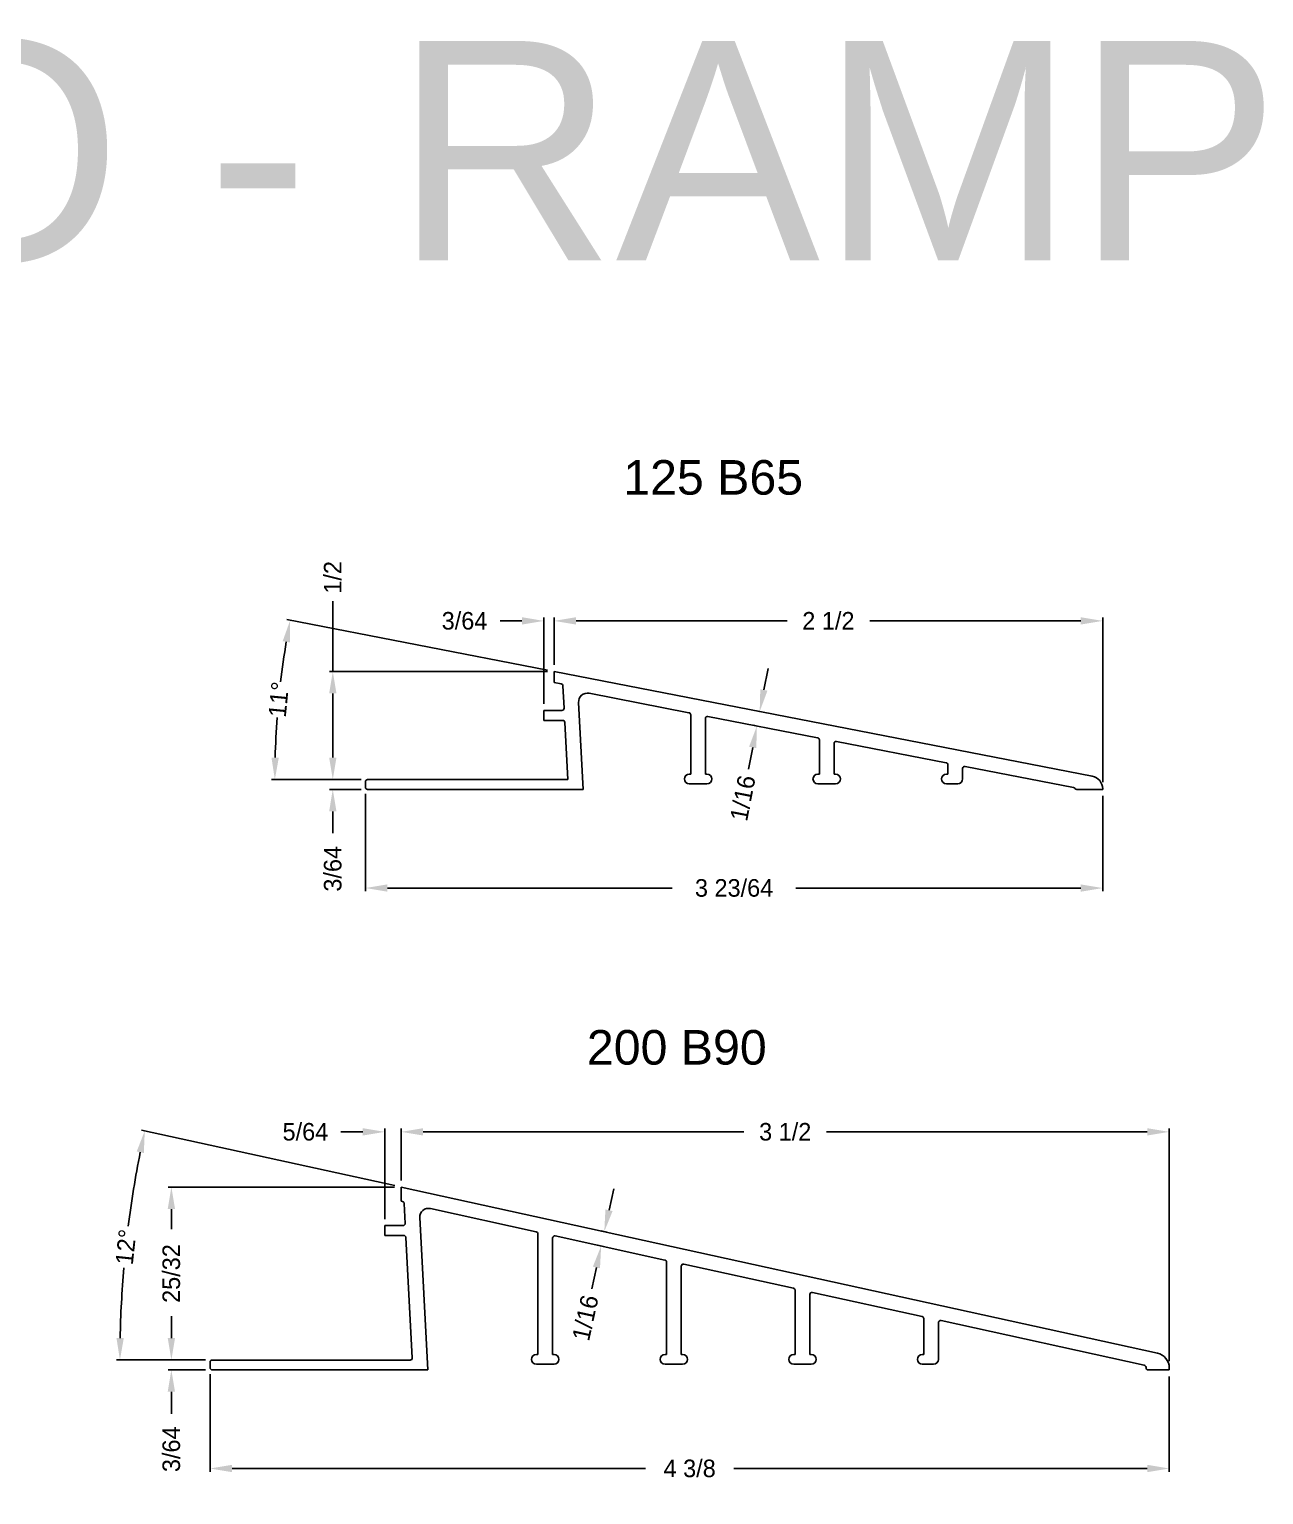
# Model space of a CAD drawing. Extents: x -1.9 to 14.2, y -4.9 to 1.9.
# Drawn here: x 8.57 to 14.2, y -4.89 to 1.78 of the extents above; entities that cross this region are included whole.
import ezdxf

# ---------------------------------------------------------------- set-up
doc = ezdxf.new("R2010")
doc.units = 0
doc.header["$MEASUREMENT"] = 0
for name, color, linetype in [('125_B65', 7, 'CONTINUOUS'), ('200_B90', 7, 'CONTINUOUS'), ('DETAILS', 7, 'CONTINUOUS'), ('TEXT', 7, 'CONTINUOUS')]:
    doc.layers.add(name, color=color, linetype=linetype)
doc.styles.add('STYLE1', font='ARIAL.TTF')
doc.dimstyles.get("Standard").update_dxf_attribs({"dimtxt": 0.18, "dimasz": 0.18, "dimexe": 0.18, "dimexo": 0.0625, "dimgap": 0.09, "dimtad": 0, "dimtih": 1, "dimtoh": 1, "dimdec": 4, "dimzin": 0, "dimdsep": 46, "dimtxsty": 'Standard', "dimcen": 0.09, "dimadec": 0, "dimazin": 0, "dimtfac": 1, "dimtdec": 4, "dimtofl": 0, "dimtmove": 0, "dimatfit": 0, "dimfxl": 0, "dimtolj": 1, "dimtzin": 0, "dimarcsym": 0})

# ---------------------------------------------------------------- blocks, each defined once
blk = doc.blocks.new('*D1')
at = {"layer": 'DETAILS', "color": 0, "linetype": 'Continuous', "lineweight": -2}
for p, q in [((10.2379, -3.486), (9.0841, -3.2328)), ((9.3761, -4.2802), (8.9705, -4.2802))]:
    blk.add_line(p, q, dxfattribs=at)
for start, end in [(168.79634, 172.81563), (175.05078, 178.82366)]:
    blk.add_arc((13.8562, -4.2802), 4.8708, start, end, dxfattribs=at)
at = {"layer": 'DETAILS', "color": 0, "linetype": 'Continuous'}
for points in [[(9.062, -3.3305), (9.0946, -3.3373), (9.0987, -3.236)], [(9.0032, -4.1804), (8.9698, -4.1801), (8.9855, -4.2802)]]:
    blk.add_solid(points, dxfattribs=at)
at = {"layer": 'DETAILS', "color": 7, "linetype": 'Continuous', "insert": (9.0127, -3.7655), "char_height": 0.08, "attachment_point": 5, "rotation": 83.9332}
blk.add_mtext('\\A1;12°', dxfattribs=at)
blk = doc.blocks.new('*D2')
at = {"layer": 'DETAILS', "color": 0, "linetype": 'Continuous', "lineweight": -2}
for p, q in [((10.0924, -3.2409), (9.9924, -3.2409)), ((10.1924, -3.638), (10.1924, -3.2259)), ((10.2672, -3.4625), (10.2672, -3.2259)), ((10.3672, -3.2409), (10.4672, -3.2409))]:
    blk.add_line(p, q, dxfattribs=at)
at = {"layer": 'DETAILS', "color": 0, "linetype": 'Continuous'}
for points in [[(10.0924, -3.2242), (10.0924, -3.2576), (10.1924, -3.2409)], [(10.3672, -3.2242), (10.3672, -3.2576), (10.2672, -3.2409)]]:
    blk.add_solid(points, dxfattribs=at)
at = {"layer": 'DETAILS', "color": 7, "linetype": 'Continuous', "insert": (9.8307, -3.2409), "char_height": 0.08, "attachment_point": 5}
blk.add_mtext('\\A1;5/64', dxfattribs=at)
blk = doc.blocks.new('*D3')
at = {"layer": 'DETAILS', "color": 0, "linetype": 'Continuous', "lineweight": -2}
for p, q in [((10.2672, -3.4625), (10.2672, -3.2259)), ((10.3672, -3.2409), (11.8288, -3.2409)), ((13.6672, -3.2409), (12.2055, -3.2409)), ((13.7672, -4.2861), (13.7672, -3.2259))]:
    blk.add_line(p, q, dxfattribs=at)
at = {"layer": 'DETAILS', "color": 0, "linetype": 'Continuous'}
for points in [[(10.3672, -3.2242), (10.3672, -3.2576), (10.2672, -3.2409)], [(13.6672, -3.2242), (13.6672, -3.2576), (13.7672, -3.2409)]]:
    blk.add_solid(points, dxfattribs=at)
at = {"layer": 'DETAILS', "color": 7, "linetype": 'Continuous', "insert": (12.0172, -3.2409), "char_height": 0.08, "attachment_point": 5}
blk.add_mtext('\\A1;3 1/2', dxfattribs=at)
blk = doc.blocks.new('*D4')
at = {"layer": 'DETAILS', "color": 0, "linetype": 'Continuous', "lineweight": -2}
for p, q in [((9.3963, -4.3453), (9.3963, -4.7895)), ((13.7672, -4.3551), (13.7672, -4.7895)), ((9.4963, -4.7745), (11.3801, -4.7745)), ((13.6672, -4.7745), (11.7834, -4.7745))]:
    blk.add_line(p, q, dxfattribs=at)
at = {"layer": 'DETAILS', "color": 0, "linetype": 'Continuous'}
for points in [[(9.4963, -4.7579), (9.4963, -4.7912), (9.3963, -4.7745)], [(13.6672, -4.7579), (13.6672, -4.7912), (13.7672, -4.7745)]]:
    blk.add_solid(points, dxfattribs=at)
at = {"layer": 'DETAILS', "color": 7, "linetype": 'Continuous', "insert": (11.5817, -4.7745), "char_height": 0.08, "attachment_point": 5}
blk.add_mtext('\\A1;4 3/8', dxfattribs=at)
blk = doc.blocks.new('*D5')
at = {"layer": 'DETAILS', "color": 0, "linetype": 'Continuous', "lineweight": -2}
for p, q in [((9.22, -4.1802), (9.22, -4.0802)), ((9.3761, -4.2802), (9.205, -4.2802)), ((9.3761, -4.3251), (9.205, -4.3251)), ((9.22, -4.4251), (9.22, -4.5251))]:
    blk.add_line(p, q, dxfattribs=at)
at = {"layer": 'DETAILS', "color": 0, "linetype": 'Continuous'}
for points in [[(9.2033, -4.1802), (9.2367, -4.1802), (9.22, -4.2802)], [(9.2033, -4.4251), (9.2367, -4.4251), (9.22, -4.3251)]]:
    blk.add_solid(points, dxfattribs=at)
at = {"layer": 'DETAILS', "color": 7, "linetype": 'Continuous', "insert": (9.22, -4.6868), "char_height": 0.08, "attachment_point": 5, "rotation": 90}
blk.add_mtext('\\A1;3/64', dxfattribs=at)
blk = doc.blocks.new('*D6')
at = {"layer": 'DETAILS', "color": 0, "linetype": 'Continuous', "lineweight": -2}
for p, q in [((10.2372, -3.4925), (9.205, -3.4925)), ((9.22, -3.5925), (9.22, -3.6847)), ((9.22, -4.1802), (9.22, -4.088)), ((9.3761, -4.2802), (9.205, -4.2802))]:
    blk.add_line(p, q, dxfattribs=at)
at = {"layer": 'DETAILS', "color": 0, "linetype": 'Continuous'}
for points in [[(9.2033, -3.5925), (9.2367, -3.5925), (9.22, -3.4925)], [(9.2033, -4.1802), (9.2367, -4.1802), (9.22, -4.2802)]]:
    blk.add_solid(points, dxfattribs=at)
at = {"layer": 'DETAILS', "color": 7, "linetype": 'Continuous', "insert": (9.22, -3.8863), "char_height": 0.08, "attachment_point": 5, "rotation": 90}
blk.add_mtext('\\A1;25/32', dxfattribs=at)
blk = doc.blocks.new('*D7')
at = {"layer": 'DETAILS', "color": 0, "linetype": 'Continuous', "lineweight": -2}
for p, q in [((11.2142, -3.5979), (11.2356, -3.5003)), ((11.2039, -3.6981), (11.1781, -3.6924)), ((11.1896, -3.7634), (11.1637, -3.7578)), ((11.157, -3.8587), (11.1355, -3.9563))]:
    blk.add_line(p, q, dxfattribs=at)
at = {"layer": 'DETAILS', "color": 0, "linetype": 'Continuous'}
for points in [[(11.1979, -3.5944), (11.2305, -3.6015), (11.1927, -3.6956)], [(11.1407, -3.8551), (11.1732, -3.8622), (11.1784, -3.761)]]:
    blk.add_solid(points, dxfattribs=at)
at = {"layer": 'DETAILS', "color": 7, "linetype": 'Continuous', "insert": (11.1066, -4.0882), "char_height": 0.08, "attachment_point": 5, "rotation": 77.62}
blk.add_mtext('\\A1;1/16', dxfattribs=at)
blk = doc.blocks.new('*D30')
at = {"layer": 'DETAILS', "color": 0, "linetype": 'Continuous', "lineweight": -2}
for p, q in [((10.9639, -1.1137), (10.9639, -0.8981)), ((11.0639, -0.9131), (12.0256, -0.9131)), ((13.3639, -0.9131), (12.4022, -0.9131)), ((13.4639, -1.6484), (13.4639, -0.8981))]:
    blk.add_line(p, q, dxfattribs=at)
at = {"layer": 'DETAILS', "color": 0, "linetype": 'Continuous'}
for points in [[(11.0639, -0.8964), (11.0639, -0.9298), (10.9639, -0.9131)], [(13.3639, -0.8964), (13.3639, -0.9298), (13.4639, -0.9131)]]:
    blk.add_solid(points, dxfattribs=at)
at = {"layer": 'DETAILS', "color": 7, "linetype": 'Continuous', "insert": (12.2139, -0.9131), "char_height": 0.08, "attachment_point": 5}
blk.add_mtext('\\A1;2 1/2', dxfattribs=at)
blk = doc.blocks.new('*D31')
at = {"layer": 'DETAILS', "color": 0, "linetype": 'Continuous', "lineweight": -2}
for p, q in [((11.9199, -1.2277), (11.939, -1.1295)), ((11.8983, -1.3254), (11.8861, -1.323)), ((11.8855, -1.3911), (11.8734, -1.3887)), ((11.869, -1.4897), (11.8499, -1.5879))]:
    blk.add_line(p, q, dxfattribs=at)
at = {"layer": 'DETAILS', "color": 0, "linetype": 'Continuous'}
for points in [[(11.9036, -1.2245), (11.9363, -1.2309), (11.9009, -1.3258)], [(11.8526, -1.4865), (11.8854, -1.4929), (11.8881, -1.3915)]]:
    blk.add_solid(points, dxfattribs=at)
at = {"layer": 'DETAILS', "color": 7, "linetype": 'Continuous', "insert": (11.8242, -1.7204), "char_height": 0.08, "attachment_point": 5, "rotation": 79}
blk.add_mtext('\\A1;1/16', dxfattribs=at)
blk = doc.blocks.new('*D32')
at = {"layer": 'DETAILS', "color": 0, "linetype": 'Continuous', "lineweight": -2}
for p, q in [((10.9345, -1.138), (9.7466, -0.9071)), ((10.0843, -1.6358), (9.6765, -1.6358))]:
    blk.add_line(p, q, dxfattribs=at)
for start, end in [(170.50616, 173.26991), (175.73009, 178.49384)]:
    blk.add_arc((13.4957, -1.6358), 3.8042, start, end, dxfattribs=at)
at = {"layer": 'DETAILS', "color": 0, "linetype": 'Continuous'}
for points in [[(9.7272, -1.0054), (9.76, -1.0113), (9.7614, -0.91)], [(9.7095, -1.5361), (9.6761, -1.5356), (9.6915, -1.6358)]]:
    blk.add_solid(points, dxfattribs=at)
at = {"layer": 'DETAILS', "color": 7, "linetype": 'Continuous', "insert": (9.709, -1.2712), "char_height": 0.08, "attachment_point": 5, "rotation": 84.5}
blk.add_mtext('\\A1;11°', dxfattribs=at)
blk = doc.blocks.new('*D33')
at = {"layer": 'DETAILS', "color": 0, "linetype": 'Continuous', "lineweight": -2}
for p, q in [((10.8175, -0.9131), (10.7175, -0.9131)), ((10.9175, -1.2913), (10.9175, -0.8981)), ((10.9639, -1.1137), (10.9639, -0.8981)), ((11.0639, -0.9131), (11.1639, -0.9131))]:
    blk.add_line(p, q, dxfattribs=at)
at = {"layer": 'DETAILS', "color": 0, "linetype": 'Continuous'}
for points in [[(10.8175, -0.8964), (10.8175, -0.9298), (10.9175, -0.9131)], [(11.0639, -0.8964), (11.0639, -0.9298), (10.9639, -0.9131)]]:
    blk.add_solid(points, dxfattribs=at)
at = {"layer": 'DETAILS', "color": 7, "linetype": 'Continuous', "insert": (10.5558, -0.9131), "char_height": 0.08, "attachment_point": 5}
blk.add_mtext('\\A1;3/64', dxfattribs=at)
blk = doc.blocks.new('*D34')
at = {"layer": 'DETAILS', "color": 0, "linetype": 'Continuous', "lineweight": -2}
for p, q in [((9.9555, -1.1437), (9.9555, -0.8229)), ((10.9339, -1.1437), (9.9405, -1.1437)), ((9.9555, -1.5358), (9.9555, -1.2437)), ((10.0843, -1.6358), (9.9405, -1.6358))]:
    blk.add_line(p, q, dxfattribs=at)
at = {"layer": 'DETAILS', "color": 0, "linetype": 'Continuous'}
for points in [[(9.9389, -1.2437), (9.9722, -1.2437), (9.9555, -1.1437)], [(9.9389, -1.5358), (9.9722, -1.5358), (9.9555, -1.6358)]]:
    blk.add_solid(points, dxfattribs=at)
at = {"layer": 'DETAILS', "color": 7, "linetype": 'Continuous', "insert": (9.9555, -0.7146), "char_height": 0.08, "attachment_point": 5, "rotation": 90}
blk.add_mtext('\\A1;1/2', dxfattribs=at)
blk = doc.blocks.new('*D35')
at = {"layer": 'DETAILS', "color": 0, "linetype": 'Continuous', "lineweight": -2}
for p, q in [((10.1045, -1.7009), (10.1045, -2.1451)), ((13.4639, -1.7107), (13.4639, -2.1451)), ((10.2045, -2.1301), (11.5025, -2.1301)), ((13.3639, -2.1301), (12.0659, -2.1301))]:
    blk.add_line(p, q, dxfattribs=at)
at = {"layer": 'DETAILS', "color": 0, "linetype": 'Continuous'}
for points in [[(10.2045, -2.1135), (10.2045, -2.1468), (10.1045, -2.1301)], [(13.3639, -2.1135), (13.3639, -2.1468), (13.4639, -2.1301)]]:
    blk.add_solid(points, dxfattribs=at)
at = {"layer": 'DETAILS', "color": 7, "linetype": 'Continuous', "insert": (11.7842, -2.1301), "char_height": 0.08, "attachment_point": 5}
blk.add_mtext('\\A1;3 23/64', dxfattribs=at)
blk = doc.blocks.new('*D36')
at = {"layer": 'DETAILS', "color": 0, "linetype": 'Continuous', "lineweight": -2}
for p, q in [((9.9555, -1.5358), (9.9555, -1.4358)), ((10.0843, -1.6358), (9.9405, -1.6358)), ((10.0843, -1.6807), (9.9405, -1.6807)), ((9.9555, -1.7807), (9.9555, -1.8807))]:
    blk.add_line(p, q, dxfattribs=at)
at = {"layer": 'DETAILS', "color": 0, "linetype": 'Continuous'}
for points in [[(9.9389, -1.5358), (9.9722, -1.5358), (9.9555, -1.6358)], [(9.9389, -1.7807), (9.9722, -1.7807), (9.9555, -1.6807)]]:
    blk.add_solid(points, dxfattribs=at)
at = {"layer": 'DETAILS', "color": 7, "linetype": 'Continuous', "insert": (9.9555, -2.0424), "char_height": 0.08, "attachment_point": 5, "rotation": 90}
blk.add_mtext('\\A1;3/64', dxfattribs=at)

msp = doc.modelspace()

# ---------------------------------------------------------------- linework, layer by layer
at = {"layer": '125_B65', "color": 7, "linetype": 'Continuous'}
for p, q in [((13.4161209, -1.6203819), (10.9639078, -1.14372)), ((10.9639078, -1.19372), (10.9639078, -1.14372)), ((10.9961094, -1.1999793), (10.9639078, -1.19372)), ((11.0093953, -1.3109214), (11.0040604, -1.2091259)), ((11.5786795, -1.3314013), (11.1231846, -1.2428621)), ((10.9174511, -1.3661609), (10.9174511, -1.321279)), ((10.9995663, -1.321279), (10.9174511, -1.321279)), ((11.0961913, -1.6807278), (11.0754197, -1.2843834)), ((11.0029501, -1.3661609), (10.9174511, -1.3661609)), ((11.0264239, -1.635846), (11.0127791, -1.3754883)), ((11.586644, -1.6106491), (11.586644, -1.341063)), ((11.6535731, -1.6106491), (11.6535731, -1.3578991)), ((12.1647032, -1.4453128), (11.6652937, -1.3482374)), ((12.1726676, -1.6106491), (12.1726676, -1.4549745)), ((12.7507268, -1.5592242), (12.2513173, -1.4621489)), ((12.2395968, -1.6106491), (12.2395968, -1.4718105)), ((12.7586913, -1.6106491), (12.7586913, -1.5688859)), ((12.8256204, -1.6330901), (12.8256204, -1.585722)), ((13.3311325, -1.6720437), (12.837341, -1.5760603)), ((10.104459, -1.6708853), (10.104459, -1.6456885)), ((11.0264239, -1.635846), (10.1143015, -1.635846)), ((11.586644, -1.6106491), (11.5800495, -1.6106491)), ((11.6601676, -1.655531), (11.5800495, -1.655531)), ((11.6601676, -1.6106491), (11.6535731, -1.6106491)), ((12.1726676, -1.6106491), (12.1660731, -1.6106491)), ((12.2461913, -1.655531), (12.1660731, -1.655531)), ((12.2461913, -1.6106491), (12.2395968, -1.6106491)), ((12.7586913, -1.6106491), (12.7520968, -1.6106491)), ((12.8031794, -1.655531), (12.7520968, -1.655531)), ((11.0961913, -1.6807278), (10.1143015, -1.6807278)), ((13.4639078, -1.6807278), (13.3456991, -1.6807278)), ((13.4639078, -1.6807278), (13.4639078, -1.678352))]:
    msp.add_line(p, q, dxfattribs=at)
for centre, radius, start, end in [((10.9942314, -1.209641), 0.0098425, 3, 79), ((11.1155222, -1.2822817), 0.0401575, 79, 183), ((10.9995663, -1.3114365), 0.0098425, 270, 3), ((11.5768015, -1.341063), 0.0098425, 0, 79), ((11.0029501, -1.3760034), 0.0098425, 3, 90), ((11.6634157, -1.3578991), 0.0098425, 79, 180), ((12.1628251, -1.4549745), 0.0098425, 0, 79), ((12.2494393, -1.4718105), 0.0098425, 79, 180), ((12.7488487, -1.5688859), 0.0098425, 0, 79), ((12.8354629, -1.585722), 0.0098425, 79, 180), ((10.1143015, -1.6456885), 0.0098425, 90, 180), ((11.5800495, -1.6330901), 0.0224409, 90, 270), ((11.6601676, -1.6330901), 0.0224409, 270, 90), ((12.1660731, -1.6330901), 0.0224409, 90, 270), ((12.2461913, -1.6330901), 0.0224409, 270, 90), ((12.7520968, -1.6330901), 0.0224409, 90, 270), ((12.8031794, -1.6330901), 0.0224409, 270, 0), ((13.4048527, -1.678352), 0.0590551, 0, 79), ((10.1143015, -1.6708853), 0.0098425, 180, 270), ((13.3292544, -1.6817054), 0.0098425, 33.34349774, 79), ((13.3456991, -1.6708853), 0.0098425, 213.34349774, 270)]:
    msp.add_arc(centre, radius, start, end, dxfattribs=at)
at = {"layer": '200_B90', "color": 7, "linetype": 'Continuous'}
for p, q in [((13.7130327, -4.248814), (10.267159, -3.4924504)), ((10.267159, -3.556652), (10.267159, -3.4924504)), ((10.2731629, -3.5579699), (10.267159, -3.556652)), ((10.2856307, -3.6576833), (10.2808817, -3.5670684)), ((10.8825566, -3.6960516), (10.4003879, -3.5902164)), ((10.2758016, -3.6680409), (10.1923559, -3.6680409)), ((10.1923559, -3.7129228), (10.1923559, -3.6680409)), ((10.3880252, -4.3251276), (10.3516759, -3.6315418)), ((10.2791854, -3.7129228), (10.1923559, -3.7129228)), ((10.317715, -4.269888), (10.2890145, -3.7222502)), ((10.8902889, -4.2550488), (10.8902889, -3.7056653)), ((10.9572181, -4.2550488), (10.9572181, -3.7246769)), ((11.4685802, -3.8246828), (10.9691708, -3.7150633)), ((11.4763126, -4.2550488), (11.4763126, -3.8342965)), ((11.5432417, -4.2550488), (11.5432417, -3.8533082)), ((12.0546038, -3.9533141), (11.5551944, -3.8436945)), ((12.0623362, -4.2550488), (12.0623362, -3.9629277)), ((12.1292653, -4.2550488), (12.1292653, -3.9819394)), ((12.6406275, -4.0819453), (12.141218, -3.9723257)), ((12.6483598, -4.2550488), (12.6483598, -4.0915589)), ((12.7152889, -4.2774898), (12.7152889, -4.1105706)), ((13.6535212, -4.3042738), (12.7272416, -4.1009569)), ((10.8902889, -4.2550488), (10.8836945, -4.2550488)), ((10.9638126, -4.2550488), (10.9572181, -4.2550488)), ((11.4763126, -4.2550488), (11.4697181, -4.2550488)), ((11.5498362, -4.2550488), (11.5432417, -4.2550488)), ((12.0623362, -4.2550488), (12.0557417, -4.2550488)), ((12.1358598, -4.2550488), (12.1292653, -4.2550488)), ((12.6483598, -4.2550488), (12.6417653, -4.2550488)), ((9.3962929, -4.315285), (9.3962929, -4.2900882)), ((10.3078859, -4.2802457), (9.4061354, -4.2802457)), ((10.3880252, -4.3251276), (9.4061354, -4.3251276)), ((10.9638126, -4.2999307), (10.8836945, -4.2999307)), ((11.5498362, -4.2999307), (11.4697181, -4.2999307)), ((12.1358598, -4.2999307), (12.0557417, -4.2999307)), ((12.692848, -4.2999307), (12.6417653, -4.2999307)), ((13.6612535, -4.315285), (13.6612535, -4.3138874)), ((13.767159, -4.3251276), (13.671096, -4.3251276)), ((13.767159, -4.3251276), (13.767159, -4.3161095))]:
    msp.add_line(p, q, dxfattribs=at)
for centre, radius, start, end in [((10.2710527, -3.5675835), 0.0098425, 3, 77.62), ((10.3917783, -3.6294401), 0.0401575, 77.62, 183), ((10.2758016, -3.6581984), 0.0098425, 270, 3), ((10.2791854, -3.7227654), 0.0098425, 3, 90), ((10.8804464, -3.7056653), 0.0098425, 0, 77.62), ((10.9670606, -3.7246769), 0.0098425, 77.62, 180), ((11.46647, -3.8342965), 0.0098425, 0, 77.62), ((11.5530842, -3.8533082), 0.0098425, 77.62, 180), ((12.0524937, -3.9629277), 0.0098425, 0, 77.62), ((12.1391078, -3.9819394), 0.0098425, 77.62, 180), ((12.6385173, -4.0915589), 0.0098425, 0, 77.62), ((12.7251315, -4.1105706), 0.0098425, 77.62, 180), ((10.3078859, -4.2704031), 0.0098425, 270, 3), ((10.8836945, -4.2774898), 0.0224409, 90, 270), ((10.9638126, -4.2774898), 0.0224409, 270, 90), ((11.4697181, -4.2774898), 0.0224409, 90, 270), ((11.5498362, -4.2774898), 0.0224409, 270, 90), ((12.0557417, -4.2774898), 0.0224409, 90, 270), ((12.1358598, -4.2774898), 0.0224409, 270, 90), ((12.6417653, -4.2774898), 0.0224409, 90, 270), ((13.6982614, -4.3161095), 0.0688976, 0, 77.62), ((9.4061354, -4.2900882), 0.0098425, 90, 180), ((9.4061354, -4.315285), 0.0098425, 180, 270), ((12.692848, -4.2774898), 0.0224409, 270, 0), ((13.651411, -4.3138874), 0.0098425, 0, 77.62), ((13.671096, -4.315285), 0.0098425, 180, 270)]:
    msp.add_arc(centre, radius, start, end, dxfattribs=at)

# ---------------------------------------------------------------- texts
at = {"layer": 'DETAILS', "color": 7, "linetype": 'Continuous', "style": 'STYLE1'}
for s, p in [('125 B65', (11.2790418, -0.337957)), ('200 B90', (11.1134273, -2.934509))]:
    msp.add_text(s, height=0.15748031, dxfattribs=at).set_placement(p)
at = {"layer": 'TEXT', "color": 7, "linetype": 'Continuous', "style": 'STYLE1'}
msp.add_text('Schluter  - RENO - RAMP', height=1, dxfattribs=at).set_placement((-1.7950189, 0.7287992))

# ---------------------------------------------------------------- dimensions: what is measured, and where the dimension line sits
at = {"layer": 'DETAILS', "color": 7, "linetype": 'Continuous'}
for base, p1, p2, override, picture, middle in [((9.9555408, -1.14372), (10.1143015, -1.635846), (10.9639078, -1.14372), {"dimtxt": 0.08, "dimasz": 0.1, "dimexe": 0.015, "dimexo": 0.03, "dimgap": 0.015, "dimtih": 0, "dimtoh": 0, "dimdec": 5, "dimlunit": 5, "dimcen": 0.005, "dimclrt": 7, "dimtdec": 0, "dimatfit": 3, "dimfrac": 2}, '*D34', (9.9555408, -0.7145812)), ((9.2199851, -3.4924504), (9.4061354, -4.2802457), (10.267159, -3.4924504), {"dimtxt": 0.08, "dimasz": 0.1, "dimexe": 0.015, "dimexo": 0.03, "dimgap": 0.015, "dimtih": 0, "dimtoh": 0, "dimdec": 6, "dimlunit": 5, "dimcen": 0.005, "dimclrt": 7, "dimatfit": 3, "dimfrac": 2}, '*D6', (9.2199851, -3.886348))]:
    dim = msp.add_linear_dim(base=base, p1=p1, p2=p2, angle=90, dimstyle='Standard', override=override, dxfattribs=at)
    dim.commit()
    dim.dimension.update_dxf_attribs({"geometry": picture, "text_midpoint": middle, "dimtype": 160})
for base, p1, p2, picture, middle in [((13.4639078, -0.913084), (10.9639078, -1.14372), (13.4639078, -1.678352), '*D30', (12.2139078, -0.913084)), ((13.4639078, -2.1301357), (10.104459, -1.6708853), (13.4639078, -1.6807278), '*D35', (11.7841834, -2.1301357)), ((10.267159, -3.2409105), (13.767159, -4.3161095), (10.267159, -3.4924504), '*D3', (12.017159, -3.2409105)), ((10.1923559, -3.2409105), (10.267159, -3.4924504), (10.1923559, -3.6680409), '*D2', (9.8306892, -3.2409105)), ((13.767159, -4.7745354), (9.3962929, -4.315285), (13.767159, -4.3251276), '*D4', (11.5817259, -4.7745354))]:
    dim = msp.add_linear_dim(base=base, p1=p1, p2=p2, dimstyle='Standard', override={"dimtxt": 0.08, "dimasz": 0.1, "dimexe": 0.015, "dimexo": 0.03, "dimgap": 0.015, "dimtih": 0, "dimtoh": 0, "dimdec": 6, "dimlunit": 5, "dimcen": 0.005, "dimclrt": 7, "dimatfit": 3, "dimfrac": 2}, dxfattribs=at)
    dim.commit()
    dim.dimension.update_dxf_attribs({"geometry": picture, "text_midpoint": middle})
dim = msp.add_linear_dim(base=(10.9639078, -0.913084), p1=(10.9174511, -1.321279), p2=(10.9639078, -1.14372), dimstyle='Standard', override={"dimtxt": 0.08, "dimasz": 0.1, "dimexe": 0.015, "dimexo": 0.03, "dimgap": 0.015, "dimtih": 0, "dimtoh": 0, "dimdec": 6, "dimlunit": 5, "dimcen": 0.005, "dimclrt": 7, "dimatfit": 3, "dimfrac": 2}, dxfattribs=at)
dim.commit()
dim.dimension.update_dxf_attribs({"geometry": '*D33', "text_midpoint": (10.5557844, -0.913084), "dimtype": 160})
dim = msp.add_angular_dim_2l(base=(9.7225972, -1.1502721), line1=((13.4161209, -1.6203819), (10.9639078, -1.14372)), line2=((11.0264239, -1.635846), (10.1143015, -1.635846)), text='11°', dimstyle='Standard', override={"dimtxt": 0.08, "dimasz": 0.1, "dimexe": 0.015, "dimexo": 0.03, "dimgap": 0.015, "dimtih": 0, "dimtoh": 0, "dimdec": 6, "dimcen": 0.005, "dimclrt": 7, "dimadec": 6, "dimatfit": 3}, dxfattribs=at)
dim.commit()
dim.dimension.update_dxf_attribs({"geometry": '*D32', "text_midpoint": (9.7089939, -1.2712299)})
for p1, p2, distance, picture, middle in [((11.9277691, -1.3310756), (11.9149984, -1.3967751), -0.0274117, '*D31', (11.8241694, -1.7203898)), ((11.2332247, -3.7045002), (11.2188755, -3.7698731), -0.0414397, '*D7', (11.1065773, -4.0881989))]:
    dim = msp.add_aligned_dim(p1=p1, p2=p2, distance=distance, dimstyle='Standard', override={"dimtxt": 0.08, "dimasz": 0.1, "dimexe": 0.015, "dimexo": 0.03, "dimgap": 0.015, "dimtih": 0, "dimtoh": 0, "dimdec": 6, "dimlunit": 5, "dimcen": 0.005, "dimclrt": 7, "dimatfit": 3, "dimfrac": 2}, dxfattribs=at)
    dim.commit()
    dim.dimension.update_dxf_attribs({"geometry": picture, "text_midpoint": middle})
for base, p1, p2, picture, middle in [((9.9555408, -1.6807278), (10.1143015, -1.635846), (10.1143015, -1.6807278), '*D36', (9.9555408, -2.0423945)), ((9.2199851, -4.3251276), (9.4061354, -4.2802457), (9.4061354, -4.3251276), '*D5', (9.2199851, -4.6867942))]:
    dim = msp.add_linear_dim(base=base, p1=p1, p2=p2, angle=90, dimstyle='Standard', override={"dimtxt": 0.08, "dimasz": 0.1, "dimexe": 0.015, "dimexo": 0.03, "dimgap": 0.015, "dimtih": 0, "dimtoh": 0, "dimdec": 6, "dimlunit": 5, "dimcen": 0.005, "dimclrt": 7, "dimatfit": 3, "dimfrac": 2}, dxfattribs=at)
    dim.commit()
    dim.dimension.update_dxf_attribs({"geometry": picture, "text_midpoint": middle})
dim = msp.add_angular_dim_2l(base=(9.0359146, -3.5810468), line1=((13.7130327, -4.248814), (10.267159, -3.4924504)), line2=((10.3078859, -4.2802457), (9.4061354, -4.2802457)), text='12°', dimstyle='Standard', override={"dimtxt": 0.08, "dimasz": 0.1, "dimexe": 0.015, "dimexo": 0.03, "dimgap": 0.015, "dimtih": 0, "dimtoh": 0, "dimdec": 6, "dimcen": 0.005, "dimclrt": 7, "dimadec": 6, "dimatfit": 3}, dxfattribs=at)
dim.commit()
dim.dimension.update_dxf_attribs({"geometry": '*D1', "text_midpoint": (9.0127477, -3.7654651), "dimtype": 162})

doc.saveas('drawing.dxf')
